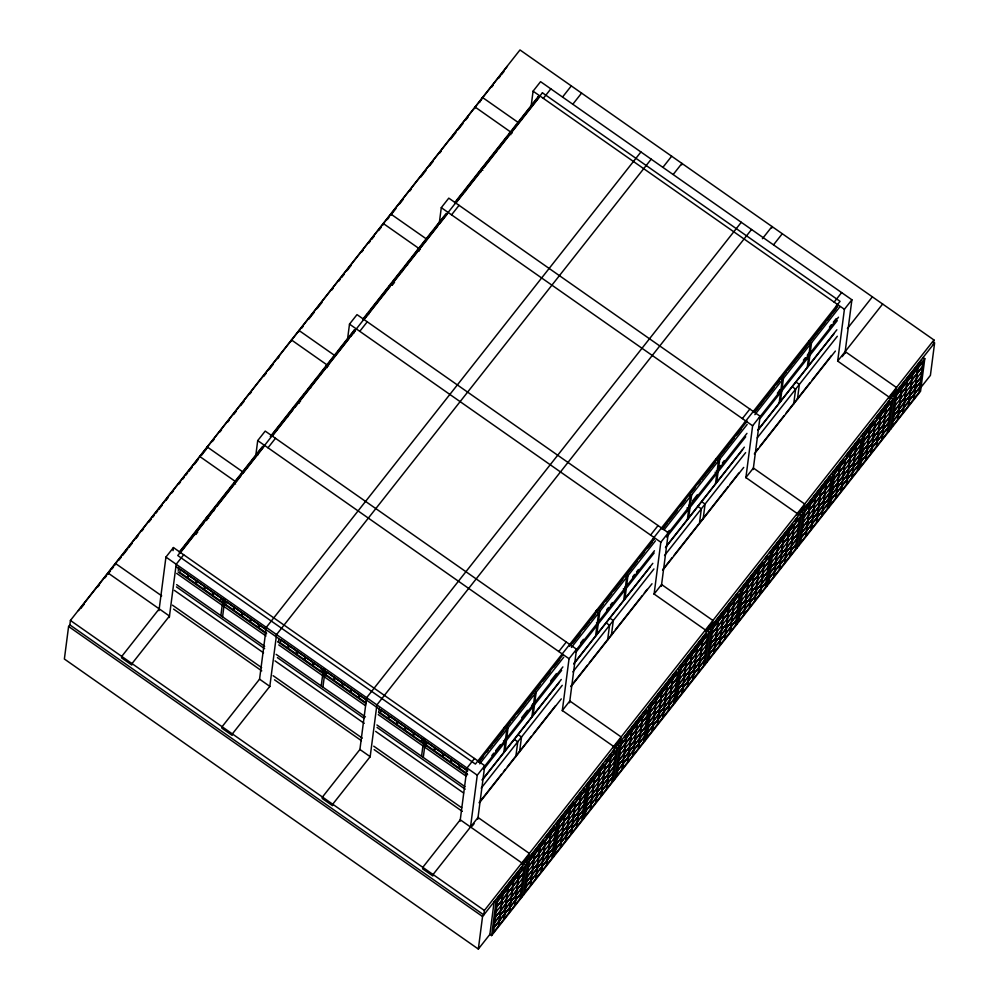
<?xml version="1.0" encoding="UTF-8"?>
<svg xmlns="http://www.w3.org/2000/svg" width="999" height="999" viewBox="0 0 999 999"><rect width="100%" height="100%" fill="white"/><g stroke="black" fill="none" stroke-linecap="round" stroke-linejoin="round"><path stroke-width="1.5" d="M933.378 344.418L933.953 339.985L519.992 49.95L70.417 620.441L69.843 624.887L68.594 626.473L64.373 659.015L478.334 949.05L489.885 934.39L494.105 901.847L495.816 903.046L491.595 935.588L489.885 934.39M115.185 564.872L115.385 563.399L161.688 595.841M158.978 610.651L165.934 557.08L173.426 547.564L484.752 765.696L477.797 819.255M173.027 550.636L173.426 547.564M169.281 617.532L176.199 564.273L183.691 554.757M178.272 570.454L178.659 567.494M180.245 569.63L179.895 572.39L187.5 577.722L187.849 574.962M188.536 575.436L188.187 578.196L195.792 583.528L196.141 580.769M206.98 448.401L207.168 446.915L243.469 472.352M196.828 581.243L196.466 584.015L204.083 589.335L204.433 586.575M205.981 520.691L206.368 517.732L207.392 518.444L214.972 508.828M205.12 587.062L204.758 589.822L212.362 595.154L212.725 592.382M213.411 592.869L213.049 595.629L220.654 600.961L221.016 598.201M222.278 602.897L222.852 598.463M220.866 615.621L222.203 605.269L223.451 603.683M222.49 603.046L223.077 598.613M223.988 604.095L224.563 599.65M222.577 616.82L223.913 606.468L225.162 604.882M224.201 604.245L224.787 599.812M226.149 601.785L225.786 604.557L233.391 609.877L233.754 607.117M234.44 607.604L234.078 610.364L241.683 615.696L242.045 612.924M255.732 455.906L257.717 440.596L265.21 431.093L576.535 649.213L569.58 702.784M242.732 613.411L242.37 616.171L249.975 621.503L250.337 618.743M251.024 619.218L250.662 621.977L258.266 627.31L258.629 624.55M291.271 341.433L291.458 339.947L328.584 366.009M259.315 625.024L258.953 627.784L266.558 633.116M298.763 331.918L298.951 330.444L335.252 355.881M259.528 679.42L266.283 627.384L640.933 151.973M269.792 686.613L276.548 634.577L651.198 159.166M278.434 642.245L278.821 639.285M280.607 639.947L280.244 642.707L287.849 648.039L288.212 645.267M288.898 645.754L288.536 648.513L296.141 653.846L296.503 651.086M304.795 656.892L304.433 659.652L296.828 654.32L297.19 651.56M305.469 657.367L305.12 660.127L312.724 665.459L313.087 662.699M347.515 339.435L349.5 324.126L357.005 314.623L668.319 532.742L661.363 586.313M353.971 332.904L354.345 329.945L355.382 330.657L350.637 336.675M313.761 663.174L313.411 665.933L321.016 671.266L321.366 668.506M322.627 673.201L323.201 668.768M321.216 685.938L322.565 675.586L323.813 674M322.852 673.363L323.426 668.918M324.912 669.967L324.338 674.4L325.087 673.451M322.927 687.137L324.275 676.785L325.524 675.199M324.563 674.562L325.137 670.117M383.054 224.95L383.254 223.476L419.555 248.913M326.498 672.102L326.149 674.862L333.753 680.194L334.116 677.434M334.79 677.909L334.44 680.669L342.045 686.001L342.395 683.241M343.082 683.716L342.732 686.475L350.337 691.808L350.686 689.048M351.373 689.522L351.011 692.295L358.629 697.614L358.978 694.854M359.665 695.341L359.303 698.101L365.646 702.534M359.877 749.737L366.633 697.702L741.283 222.29M439.31 222.952L441.296 207.655L448.788 198.139L760.114 416.258L753.196 469.53M370.142 756.93L376.898 704.894L751.548 229.483M378.796 712.562L379.37 708.116M380.956 710.252L380.594 713.011L388.199 718.343L388.561 715.584M389.248 716.058L388.886 718.818L396.491 724.15L396.853 721.39M474.85 108.479L475.037 107.005L512.162 133.054M397.54 721.865L397.177 724.637L404.782 729.957L405.144 727.197M405.831 727.684L405.469 730.444L413.074 735.776L413.436 733.004M480.719 172.053L481.106 169.093L482.817 170.292M414.123 733.491L413.761 736.251L421.366 741.583L421.728 738.823M423.564 739.073L422.977 743.518L423.726 742.569M421.566 756.243L422.914 745.891L424.163 744.305M423.201 743.668L423.776 739.235M425.274 740.271L424.687 744.717L425.437 743.768M423.276 757.442L424.625 747.09L425.874 745.504M424.912 744.867L425.487 740.434M426.86 742.407L426.498 745.179L434.103 750.499L434.465 747.739M435.152 748.226L434.79 750.986L442.395 756.318L442.757 753.546M443.444 754.033L443.081 756.792L450.686 762.125L451.048 759.365M531.093 106.481L533.079 91.171L540.571 81.668L851.897 299.787L844.942 353.359M451.735 759.839L451.373 762.599L458.978 767.931L459.34 765.172M460.015 765.646L459.665 768.406L467.27 773.738M460.077 821.265L466.995 768.006L474.488 758.503M470.492 827.234L477.26 775.199L484.752 765.696M478.334 949.05L482.554 916.508L934.627 342.832L930.406 375.387L920.778 387.6M503.821 752.384L505.169 742.032L503.459 740.833M505.457 739.809L506.805 729.457L504.07 727.534M933.953 339.985L484.378 910.476L483.803 914.922L69.843 624.887M505.069 750.798L506.418 740.446L504.707 739.248M506.705 738.224L508.054 727.871L506.343 726.673M495.716 900.661L495.267 900.998M515.834 756.568L517.757 741.782L514.335 739.385M496.141 911.825L496.765 906.992L501.66 900.773L501.036 905.606L496.103 912.112L495.479 916.945L500.374 910.738L500.998 905.906M500.624 894.442L502.784 891.445M519.58 751.822L521.503 737.025L518.081 734.627M501.535 904.969L502.16 900.136L507.055 893.93L506.431 898.763L501.498 905.269L500.874 910.101L505.769 903.895L506.393 899.063M506.056 887.312L501.123 893.818M506.555 886.675L510.589 881.792M506.93 898.126L507.554 893.293L512.45 887.087L511.825 891.92L506.893 898.426L506.268 903.258L511.163 897.04L511.788 892.207M531.918 716.733L533.266 706.368L531.555 705.169M533.553 704.158L534.902 693.793L533.191 692.594M511.413 880.756L522.739 866.133M533.166 715.147L534.515 704.794L532.804 703.596M534.802 702.572L536.151 692.207L534.44 691.008M511.95 879.832L516.845 873.613M512.325 891.283L512.949 886.45L517.844 880.231L517.22 885.077L512.287 891.583L511.663 896.415L516.558 890.196L517.182 885.364M517.719 884.44L518.344 879.607L523.239 873.388L522.614 878.221L517.682 884.727L517.057 889.56L521.953 883.353L522.577 878.521M521.565 897.552L525.786 865.009L524.075 863.81M523.439 895.179L527.659 862.636L525.949 861.438M527.984 871.415L528.608 866.583L533.503 860.364L532.879 865.196L527.947 871.702L527.322 876.535L532.217 870.329L532.842 865.496M532.504 853.745L528.384 859.215M533.379 864.56L534.003 859.727L538.898 853.521L538.274 858.353L533.341 864.859L532.717 869.692L537.612 863.486L538.236 858.653M538.399 846.265L540.809 843.456M538.773 857.716L539.398 852.884L544.293 846.677L543.668 851.51L538.736 858.016L538.111 862.849L543.006 856.63L543.631 851.797M543.756 839.709L527.11 860.589M544.168 850.873L544.792 846.041L549.687 839.822L549.063 844.654L544.13 851.173L543.506 856.006L548.401 849.787L549.025 844.954M562.287 710.764L569.043 658.728L576.535 649.213M548.651 833.503L554.582 825.723M549.562 844.03L550.187 839.197L555.082 832.979L554.457 837.811L549.525 844.317L548.901 849.15L553.796 842.944L554.42 838.111M554.083 826.36L549.15 832.866M553.409 857.142L557.642 824.6L555.931 823.401M557.954 833.378L558.578 828.546L563.473 822.327L562.849 827.16L557.917 833.678L557.292 838.511L562.187 832.292L562.812 827.459M562.474 815.708L558.354 821.178M563.349 826.535L563.973 821.702L568.868 815.484L568.244 820.316L563.311 826.822L562.687 831.655L567.582 825.449L568.206 820.616M567.869 808.865L565.384 812.262M568.369 808.228L569.967 806.455M568.743 819.679L569.368 814.847L574.263 808.641L573.638 813.473L568.706 819.979L568.081 824.812L572.976 818.606L573.601 813.773M573.726 801.685L557.08 822.552M595.616 635.913L596.952 625.549M597.24 623.339L598.588 612.974L595.854 611.063M596.865 634.328L598.201 623.963L596.49 622.764M598.488 621.753L599.837 611.388L598.126 610.189M574.138 812.836L574.762 808.004L579.67 801.797L579.033 806.63L574.1 813.136L573.476 817.969L578.371 811.75L578.995 806.917M579.158 794.542L580.756 792.756M579.532 805.993L580.169 801.161L585.064 794.954L584.427 799.787L579.495 806.293L578.871 811.126L583.766 804.907L584.39 800.074M584.053 788.323L582.38 790.696M587.549 783.89L592.444 777.672M583.379 819.118L587.612 786.563L585.901 785.364M607.629 640.097L609.552 625.299L606.131 622.901M587.924 795.341L588.561 790.509L593.456 784.302L592.819 789.135L587.887 795.641L587.262 800.474L592.157 794.255L592.782 789.422M611.376 635.339L613.299 620.554L609.877 618.156M593.319 788.498L593.955 783.666L598.851 777.459L598.214 782.292L593.281 788.798L592.657 793.631L597.552 787.412L598.176 782.579M597.839 770.828L595.354 774.237M598.339 770.192L599.937 768.418M598.713 781.655L599.35 776.822L604.245 770.604L603.608 775.436L598.676 781.942L598.051 786.775L602.946 780.569L603.571 775.736M623.713 600.249L625.049 589.897L623.351 588.698M625.349 587.674L626.685 577.322L624.974 576.123M624.962 598.663L626.298 588.311L624.6 587.112M626.598 586.088L627.934 575.736L626.223 574.537M603.696 763.648L587.05 784.527M681.743 164.885L681.93 163.411L673.289 174.375M604.108 774.812L604.745 769.979L609.64 763.76L609.003 768.593L604.07 775.099L603.446 779.932L608.341 773.726L608.965 768.893M609.128 756.505L610.726 754.732M609.502 767.956L610.139 763.124L615.034 756.917L614.397 761.75L609.465 768.256L608.841 773.089L613.736 766.882L614.36 762.05M614.023 750.286L612.35 752.659M613.349 781.081L617.582 748.538L615.871 747.339M615.222 778.708L619.455 746.153L617.744 744.954M619.767 754.932L620.404 750.099L625.299 743.893L624.662 748.726L619.73 755.232L619.105 760.064L624 753.845L624.625 749.013M624.25 737.562L629.682 730.419L624.787 736.638M625.162 748.089L625.799 743.256L630.694 737.037L630.057 741.87L625.124 748.388L624.5 753.221L629.395 747.002L630.019 742.17M630.556 741.246L631.193 736.413L636.088 730.194L635.464 735.027L630.519 741.533L629.894 746.365L634.79 740.159L635.414 735.326M635.077 723.576L630.144 730.082M635.576 722.939L640.471 716.733M654.07 594.28L660.826 542.245L668.319 532.742M635.963 734.39L636.588 729.557L641.483 723.351L640.859 728.184L635.913 734.69L635.289 739.522L640.184 733.316L640.809 728.483M641.358 727.547L641.982 722.714L646.877 716.508L646.253 721.34L641.308 727.846L640.684 732.679L645.579 726.473L646.203 721.628M645.866 709.877L643.381 713.286M649.362 705.444L651.773 702.634M645.192 740.671L649.425 708.116L647.714 706.917M649.75 716.895L650.374 712.062L655.269 705.856L654.645 710.689L649.712 717.195L649.075 722.027L653.97 715.821L654.607 710.988M654.757 698.601L658.803 693.718M655.144 710.052L655.769 705.219L660.664 699.013L660.039 703.845L655.107 710.351L654.47 715.184L659.365 708.965L660.002 704.133M660.539 703.209L661.163 698.376L666.058 692.17L665.434 697.002L660.501 703.508L659.864 708.341L664.76 702.122L665.396 697.29M665.047 685.539L660.114 692.045M665.546 684.902L670.441 678.696M687.399 519.43L688.748 509.078L687.037 507.879M689.035 506.855L690.384 496.503L688.673 495.304M688.648 517.844L689.997 507.492M690.284 505.269L691.633 494.917L689.922 493.718M665.933 696.365L666.558 691.533L671.453 685.314L670.829 690.147L665.896 696.653L665.259 701.498L670.154 695.279L670.791 690.446M671.328 689.522L671.952 684.69L676.847 678.471L676.223 683.304L671.291 689.809L670.654 694.642L675.549 688.436L676.186 683.603M675.836 671.852L671.728 677.322M679.332 667.407L681.743 664.597M675.174 702.634L679.395 670.092L677.684 668.893M699.412 523.626L701.335 508.828L697.914 506.431M679.72 678.87L680.344 674.038L685.239 667.819L684.615 672.652L679.682 679.158L679.045 683.99L683.94 677.784L684.577 672.951M684.727 660.564L688.773 655.681M703.159 518.868L705.082 504.07L701.66 501.673M685.114 672.027L685.739 667.195L690.634 660.976L690.009 665.809L685.077 672.315L684.44 677.147L689.335 670.941L689.972 666.108M690.509 665.172L691.133 660.339L696.028 654.133L695.404 658.965L690.471 665.471L689.834 670.304L694.73 664.098L695.366 659.265M715.496 483.778L716.845 473.426L715.134 472.227M717.132 471.203L718.481 460.839L715.746 458.928M695.017 647.502L690.084 654.02M695.516 646.877L699.562 641.995M716.745 482.192L718.094 471.84L716.383 470.641M718.381 469.617L719.73 459.265L718.019 458.066M695.903 658.329L696.528 653.496L701.423 647.29L700.799 652.122L695.866 658.628L695.229 663.461L700.124 657.242L700.761 652.409M700.374 640.958L706.318 633.179M701.298 651.485L701.922 646.653L706.817 640.434L706.193 645.267L701.261 651.785L700.624 656.618L705.519 650.399L706.156 645.566M705.144 664.61L709.365 632.055L707.654 630.856M711.188 626.997L716.046 621.091M707.017 662.225L711.238 629.682L709.527 628.483M711.563 638.461L712.187 633.628L717.082 627.409L716.458 632.242L711.525 638.748L710.901 643.581L715.796 637.374L716.42 632.542M716.957 631.605L717.582 626.773L722.477 620.566L721.852 625.399L716.92 631.905L716.295 636.738L721.191 630.531L721.815 625.699M721.478 613.948L717.357 619.417M771.827 228.009L772.027 226.523L762.412 238.711M722.352 624.762L722.976 619.929L727.871 613.723L727.247 618.556L722.314 625.062L721.69 629.894L726.585 623.688L727.21 618.843M727.747 617.919L728.371 613.086L733.266 606.88L732.642 611.713L727.709 618.219L727.085 623.051L731.98 616.833L732.604 612M745.866 477.809L752.622 425.774L760.114 416.258M733.141 611.076L733.766 606.243L738.661 600.024L738.036 604.857L733.104 611.376L732.479 616.208L737.374 609.989L737.999 605.157M736.987 624.188L741.208 591.645L739.497 590.446M741.533 600.424L742.157 595.591L747.052 589.385L746.428 594.218L741.495 600.724L740.871 605.556L745.766 599.338L746.39 594.505M746.053 582.754L741.121 589.26M746.553 582.117L751.448 575.911M746.927 593.581L747.552 588.748L752.447 582.529L751.822 587.362L746.89 593.868L746.265 598.713L751.161 592.494L751.785 587.662M752.322 586.738L752.946 581.905L757.841 575.686L757.217 580.519L752.284 587.025L751.66 591.858L756.555 585.651L757.18 580.819M757.342 568.431L759.752 565.621M779.183 402.959L780.531 392.595L778.82 391.396M780.818 390.384L782.167 380.02L779.432 378.109M780.444 401.373L781.78 391.021L780.069 389.822M782.067 388.798L783.416 378.434L781.705 377.235M757.717 579.882L758.341 575.049L763.236 568.843L762.612 573.676L757.679 580.182L757.055 585.014L761.95 578.808L762.574 573.975M762.699 561.875L741.158 588.973M763.111 573.039L763.736 568.206L768.631 562L768.006 566.833L763.074 573.339L762.449 578.171L767.344 571.952L767.969 567.12M767.594 555.669L765.184 558.478M766.957 586.163L771.191 553.608L769.48 552.41M771.503 562.387L772.127 557.554L777.022 551.348L776.398 556.181L771.465 562.687L770.841 567.519L775.736 561.313L776.36 556.48M793.706 403.971L795.616 389.185L792.195 386.788M776.023 544.717L771.091 551.236M776.523 544.093L781.418 537.874M776.897 555.544L777.522 550.711L782.417 544.505L781.792 549.338L776.86 555.844L776.235 560.676L781.131 554.457L781.755 549.625M797.452 399.225L799.362 384.428L795.941 382.03M782.292 548.701L782.916 543.868L787.811 537.649L787.187 542.482L782.254 549L781.63 553.833L786.525 547.614L787.15 542.782M807.292 367.295L808.628 356.943M808.915 354.72L810.264 344.368L808.553 343.169M808.541 365.721L809.877 355.357L808.166 354.158M810.164 353.134L811.513 342.782L808.778 340.871M787.312 530.394L789.722 527.584M787.687 541.858L788.311 537.025L793.218 530.806L792.582 535.639L787.649 542.145L787.025 546.977L791.92 540.771L792.544 535.939M792.669 523.851L771.128 550.936M793.081 535.002L793.718 530.169L798.613 523.963L797.976 528.796L793.044 535.302L792.419 540.134L797.314 533.928L797.939 529.095M797.564 517.632L794.342 521.478M796.927 548.126L801.161 515.584L799.45 514.385M798.8 545.754L803.034 513.199L801.323 512M803.346 521.977L803.983 517.145L808.878 510.939L808.241 515.771L803.308 522.277L802.684 527.11L807.579 520.904L808.203 516.071M808.74 515.134L809.377 510.302L814.272 504.095L813.636 508.928L808.703 515.434L808.079 520.267L812.974 514.048L813.598 509.215M813.76 496.828L818.656 490.621L809.178 502.647M814.135 508.291L814.772 503.459L819.667 497.24L819.03 502.072L814.098 508.591L813.473 513.424L818.368 507.205L818.993 502.372M819.53 501.448L820.167 496.615L825.062 490.397L824.425 495.229L819.492 501.735L818.868 506.568L823.763 500.362L824.387 495.529M837.649 361.338L844.405 309.29L851.897 299.787M824.05 483.778L819.118 490.284M824.55 483.141L829.445 476.935M824.924 494.592L825.561 489.76L830.456 483.553L829.819 488.386L824.887 494.892L824.262 499.725L829.158 493.518L829.782 488.686M828.77 507.717L833.004 475.174L831.293 473.976M833.316 483.953L833.953 479.12L838.848 472.902L838.211 477.734L833.278 484.24L832.654 489.073L837.549 482.867L838.173 478.034M838.298 465.946L832.442 473.126M838.71 477.097L839.347 472.265L844.242 466.058L843.606 470.891L838.673 477.397L838.049 482.23L842.944 476.024L843.568 471.191M843.693 459.09L839.148 464.61M844.105 470.254L844.742 465.422L849.637 459.215L849 464.048L844.068 470.554L843.443 475.387L848.338 469.168L848.963 464.335M849.512 463.411L850.137 458.578L855.032 452.36L854.407 457.192L849.462 463.711L848.838 468.543L853.733 462.325L854.357 457.492M854.02 445.741L849.088 452.247M854.52 445.104L859.415 438.898L849.125 451.96M854.907 456.568L855.531 451.735L860.426 445.517L859.802 450.349L854.857 456.855L854.232 461.688L859.128 455.482L859.752 450.649M858.74 469.68L862.974 437.137L861.263 435.939M863.298 445.916L863.923 441.083L868.818 434.865L868.193 439.697L863.248 446.216L862.624 451.048L867.519 444.83L868.156 439.997M868.268 427.909L862.412 435.089M868.693 439.073L869.317 434.24L874.212 428.022L873.588 432.854L868.655 439.36L868.019 444.193L872.914 437.987L873.551 433.154M873.663 421.066L869.13 426.573M874.088 432.217L874.712 427.385L879.607 421.178L878.983 426.011L874.05 432.517L873.413 437.35L878.308 431.143L878.945 426.311M879.482 425.374L880.107 420.542L885.002 414.335L884.377 419.168L879.445 425.674L878.808 430.507L883.703 424.288L884.34 419.455M883.99 407.704L879.058 414.223L889.385 400.861L884.49 407.08M884.877 418.531L885.501 413.698L890.396 407.492L889.772 412.325L884.839 418.831L884.202 423.663L889.098 417.445L889.734 412.612M888.723 431.655L892.944 399.101L891.233 397.902M890.596 429.27L894.817 396.728L893.106 395.529M895.141 405.507L895.766 400.674L900.661 394.455L900.037 399.288L895.104 405.806L894.467 410.639L899.362 404.42L899.999 399.588M899.649 387.837L894.717 394.343M900.149 387.2L904.195 382.317M900.536 398.663L901.16 393.831L906.056 387.612L905.431 392.445L900.499 398.951L899.862 403.783L904.757 397.577L905.394 392.744M905.931 391.808L906.555 386.975L911.45 380.769L910.826 385.602L905.893 392.108L905.256 396.94L910.151 390.734L910.788 385.901M910.439 374.15L906.33 379.62M911.325 384.965L911.95 380.132L916.845 373.926L916.22 378.758L911.288 385.264L910.651 390.097L915.546 383.878L916.183 379.046M916.295 366.958L905.044 380.994M916.72 378.122L917.344 373.289L922.239 367.07L921.615 371.903L916.682 378.421L916.046 383.254L920.941 377.035L921.577 372.202M923.076 357.492L924.787 358.691L920.566 391.246L491.595 935.588M78.434 610.614L507.405 66.259M80.869 608.391L84.128 604.258M97.865 586.825L99.5 584.752M104.895 577.909L106.531 575.836M110.502 570.816L107.692 574.388L107.892 572.902L169.468 616.046L132.005 663.598L131.806 665.072L121.553 657.879L121.741 656.405L159.203 608.866M111.9 569.018L113.524 566.945M118.918 560.102L121.366 556.992M122.69 555.332L127.585 549.113M128.896 547.452L132.155 543.306M135.926 538.536L138.374 535.427M141.87 530.981L143.494 528.921M148.901 522.065L151.349 518.968M152.66 517.295L154.296 515.222M155.919 513.149L157.555 511.088M158.866 509.415L162.138 505.269M165.896 500.499L168.344 497.39M171.84 492.957L173.476 490.884M178.871 484.04L180.494 481.968M182.63 479.258L184.266 477.185M185.889 475.124L187.525 473.051M188.836 471.378L192.108 467.245M194.231 464.535L198.314 459.353M201.361 455.532L203.234 453.159M203.684 452.547L206.131 449.438M212.337 441.558L213.973 439.485M219.867 432.005L221.503 429.932M227.71 422.053L229.345 419.98M233.654 414.51L236.101 411.401M240.684 405.594L243.943 401.448M249.837 393.968L251.473 391.908M263.624 376.473L266.071 373.376M269.018 369.63L273.102 364.46M277.685 358.641L279.308 356.568M301.686 328.184L303.321 326.111M308.716 319.268L311.164 316.159M311.663 315.534L314.111 312.425M317.058 308.679L321.953 302.472M331.656 290.147L333.291 288.087M338.686 281.231L340.309 279.171M341.633 277.497L344.081 274.388M347.028 270.654L351.099 265.472M361.626 252.123L363.261 250.05M368.656 243.207L370.292 241.134M371.603 239.46L374.051 236.351M378.633 230.544L381.081 227.435M387.262 219.593L388.898 217.52M392.157 213.374L390.522 215.447L390.746 213.973L427.048 239.398M392.657 212.75L395.916 208.604M399.687 203.833L402.947 199.688M409.652 191.171L411.288 189.098M420.492 177.41L422.127 175.349M422.627 174.713L425.886 170.567M429.657 165.797L432.917 161.651M439.635 153.134L441.258 151.061M450.474 139.385L452.097 137.313M452.597 136.676L455.869 132.542M457.992 129.833L462.887 123.626M465.834 119.88L468.281 116.771M479.532 102.535L482.529 97.49L517.582 122.04M491.471 87.35L493.106 85.277M498.501 78.434L500.124 76.361M501.448 74.7L503.896 71.591M179.208 552.185L262.587 446.378L263.586 447.14L242.745 473.588M270.304 436.588L354.345 329.945M362.787 319.23L446.141 213.461L447.165 214.186L439.585 223.801M454.57 202.772L538.498 96.266M180.332 551.373L184.016 546.703M184.515 546.078L189.111 540.247M189.61 539.61L194.206 533.778M199.3 527.31L194.705 533.141L195.729 533.866M199.8 526.673L204.395 520.841M207.517 516.883L212.113 511.051M217.208 504.582L212.612 510.414L213.636 511.138M217.707 503.958L222.302 498.126M222.802 497.49L227.397 491.658M229.733 488.686L232.492 485.189M236.239 480.432L238.998 476.935M241.333 473.976L245.929 468.144M251.024 461.675L246.428 467.507L247.452 468.219M251.523 461.038L256.119 455.207M261.214 448.738L256.618 454.57L257.642 455.294M271.204 436.063L275.799 430.232M279.982 424.937L276.298 429.595L277.322 430.319M281.393 423.126L285.989 417.295M291.084 410.839L286.488 416.67L287.525 417.382M291.583 410.202L296.179 404.37M299.925 399.612L304.52 393.781M307.779 389.647L309.615 387.312L310.652 388.037M310.115 386.688L313.798 382.018M315.209 380.219L317.058 377.884M324.912 367.919L320.304 373.751L321.341 374.475M328.034 363.961L332.63 358.129M333.129 357.492L335.876 353.996M338.224 351.024L342.819 345.192M343.319 344.568L346.99 339.897M348.414 338.099L353.009 332.267M362.999 319.593L367.595 313.761L368.619 314.473M370.854 309.628L372.689 307.292M373.189 306.656L376.86 301.985M378.284 300.187L382.879 294.355M387.974 287.887L383.379 293.718L384.403 294.443M392.632 281.968L396.316 277.31M396.815 276.673L401.411 270.841L402.435 271.566M404.67 266.708L406.506 264.373L407.53 265.097M407.005 263.736L409.765 260.24M412.1 257.28L416.695 251.448M419.817 247.477L424.413 241.646L425.437 242.37M426.748 238.686L429.508 235.19M430.007 234.553L432.767 231.056M435.102 228.084L439.697 222.253M440.197 221.616L443.868 216.958M456.618 200.774L459.378 197.278M459.877 196.641L461.713 194.318M464.972 190.185L469.567 184.353M470.067 183.716L473.751 179.046M475.162 177.248L479.757 171.416M483.504 166.658L488.099 160.827M489.522 159.028L493.194 154.37M493.693 153.734L498.289 147.902L499.325 148.614M498.788 147.265L503.384 141.433M503.883 140.797L506.643 137.3M512.524 129.845L516.196 125.175M519.455 121.041L521.291 118.706L522.327 119.43M522.714 116.908L526.386 112.238M526.885 111.613L528.733 109.278M531.98 105.145L536.575 99.313M180.245 552.897L203.921 522.852M216.87 506.431L233.916 484.79M240.846 475.986L236.114 482.005L199.675 456.431M272.028 436.426L292.869 409.977M294.767 407.567L298.551 402.759M299.8 401.173L327.272 366.321L326.248 365.597M327.897 365.522L348.738 339.073M364.76 318.743L390.347 286.288L389.323 285.564M391.596 284.703L419.068 249.837L418.044 249.126M420.641 247.839L437.687 226.211M455.606 203.471L482.13 169.805M497.589 150.2L483.379 168.232L482.355 167.507M499.488 147.79L510.851 133.367L509.827 132.642M511.476 132.567L538.948 97.702L537.924 96.99M195.804 534.49L197.74 532.042M392.607 284.765L394.53 282.317M267.982 447.789L275.474 438.286M359.765 331.318L367.257 321.803M451.56 214.835L459.053 205.332M543.344 98.364L550.836 88.861M562.674 96.878L571.316 85.902M572.939 104.071L581.58 93.094M663.024 167.183L671.665 156.219M296.828 654.32L297.577 653.371M773.638 244.693L782.292 233.716M558.778 651.535L566.271 642.032M650.574 535.052L658.066 525.549M742.357 418.581L749.849 409.078M834.14 302.11L841.633 292.595M478.558 761.912L562.912 654.894M569.655 646.316L654.557 538.598M662.137 528.958L747.165 421.079M753.92 412.5L837.849 306.006M478.771 762.274L483.366 756.443M486.625 752.309L488.461 749.974M489.885 748.176L492.632 744.68M494.055 742.881L498.651 737.05M499.15 736.413L503.746 730.581M506.868 726.623L510.539 721.952M511.963 720.154L514.722 716.658M517.057 713.686L521.653 707.854M522.152 707.217L525.836 702.559M527.247 700.761L531.843 694.929M535.589 690.172L540.184 684.34M542.519 681.368L545.279 677.871M545.779 677.235L550.374 671.403M553.633 667.27L555.469 664.947M555.968 664.31L559.652 659.64M572.402 643.468L575.149 639.972M575.649 639.335L580.244 633.503M583.503 629.37L585.339 627.035M585.839 626.398L589.522 621.74M590.933 619.929L595.529 614.098M598.651 610.139L603.259 604.308M605.594 601.348L608.354 597.839M608.853 597.215L611.6 593.706M613.948 590.746L618.543 584.914M619.043 584.278L622.714 579.607M627.384 573.688L631.98 567.857M632.479 567.232L637.075 561.401M639.41 558.429L642.17 554.932M642.669 554.295L644.505 551.96M647.764 547.827L652.359 541.995M662.349 529.32L666.945 523.488M668.356 521.69L672.04 517.02M672.539 516.396L677.135 510.564M680.394 506.431L682.23 504.095M682.729 503.459L685.489 499.962M691.37 492.495L695.042 487.837M698.301 483.703L700.137 481.368M701.56 479.57L705.232 474.9M705.731 474.263L710.326 468.431M710.826 467.807L715.421 461.975M719.168 457.217L723.763 451.386M724.263 450.749L728.858 444.917M729.357 444.28L733.953 438.449M736.288 435.489L739.048 431.993M739.547 431.356L741.383 429.021M755.057 411.675L758.728 407.018M759.228 406.381L763.823 400.549M765.246 398.751L768.918 394.081M769.417 393.444L774.013 387.612M776.36 384.652L779.108 381.156M782.854 376.398L786.538 371.728M787.949 369.93L792.544 364.098M793.044 363.461L797.639 357.63M798.139 357.005L802.734 351.173M803.233 350.537L807.829 344.705M810.951 340.734L815.546 334.902M816.046 334.278L820.654 328.446M821.153 327.809L825.748 321.978M827.16 320.179L830.843 315.509M832.254 313.711L835.938 309.041M479.732 763.81L563.723 657.23M571.44 647.427L655.444 540.834M664.123 529.807L747.152 424.45M754.882 414.647L839.834 306.843M491.82 755.606L493.743 753.159M495.679 750.711L500.499 744.592M521.715 717.657L527.509 710.314M550.661 680.931L556.455 673.588M580.569 642.981L583.466 639.31M606.618 609.927L608.541 607.479M610.476 605.032L612.399 602.584M632.667 576.873L634.59 574.425M636.525 571.977L638.448 569.53M667.394 532.804L669.318 530.357M688.611 505.869L690.546 503.421M692.469 500.974L697.302 494.855M718.518 467.919L720.454 465.472M722.377 463.024L724.312 460.576M777.372 393.244L780.256 389.573M803.408 360.202L805.344 357.754M807.267 355.307L809.202 352.847M829.457 327.148L831.393 324.7M833.316 322.252L836.213 318.581M483.878 767.195L562.887 666.92M576.386 649.8L654.445 550.749M667.931 533.641L746.952 433.366M759.477 417.47L838.498 317.195M483.578 769.417L561.638 670.366M576.098 652.022L654.158 552.971M666.683 537.075L745.704 436.8M760.152 418.456L837.249 320.629M482.242 779.769L561.263 679.495M573.788 663.598L652.809 563.336M666.296 546.216L744.355 447.165M757.841 430.045L836.862 329.77M482.18 780.194L559.353 682.255M573.826 663.898L650.037 567.182M665.471 547.602L742.644 449.662M758.079 430.082L834.29 333.366M481.181 788.199L562.25 685.326M572.864 671.852L653.933 568.968M664.547 555.506L745.629 452.622M757.205 437.924L837.312 336.276M847.402 328.534L872.377 296.84M479.295 802.384L501.486 774.225M503.409 771.777L505.344 769.33M507.267 766.882L531.393 736.275M533.316 733.828L555.506 705.681M570.941 686.088L587.337 665.272M589.273 662.824L613.386 632.23M615.322 629.782L642.332 595.504M644.255 593.056L647.152 589.373M662.587 569.792L672.24 557.554M674.163 555.107L698.276 524.5M700.212 522.052L728.184 486.55M730.119 484.103L738.798 473.076M756.168 451.048L758.091 448.601M760.027 446.153L784.14 415.547M786.063 413.099L810.189 382.492M812.112 380.045L831.405 355.557M479.258 802.996L561.288 698.888M570.941 686.65L652.01 583.766M662.637 570.292L743.706 467.42M754.32 453.946L835.389 351.074M882.641 304.033L837.686 361.076L888.998 397.028L888.81 398.514L896.303 388.998L896.49 387.525L845.179 351.573M472.215 826.086L474.088 823.713M842.169 356.618L844.979 353.047M496.578 899.325L499.837 895.191M504.42 889.372L510.626 881.493M545.417 837.349L547.864 834.24M575.399 799.312L580.794 792.469M582.417 790.396L584.552 787.687M605.369 761.275L610.764 754.432M612.387 752.359L614.522 749.662M621.84 740.371L619.355 743.768L621.803 740.671M630.182 729.782L646.365 709.253M648.863 706.081L658.841 693.418M660.152 691.758L676.335 671.216M678.833 668.044L688.811 655.394M690.122 653.721L699.6 641.695M710.689 627.634L729.782 603.658M728.184 605.431L737.662 593.406L735.214 596.515M802.472 511.163L807.866 504.308M819.155 489.985L829.944 476.298M846.178 455.694L848.626 452.584L846.141 455.994M876.148 417.657L878.596 414.56L876.111 417.957M894.255 394.68L896.39 391.983M898.026 389.91L904.232 382.03M917.157 365.634L921.74 359.815M496.54 899.624L499.8 895.479M520.566 869.13L522.202 867.07M535.414 850.299L537.037 848.226M545.379 837.637L547.827 834.54M575.362 799.612L577.809 796.503M605.332 761.575L606.955 759.502M700.873 640.322L705.769 634.115M755.169 571.428L756.805 569.355M765.147 558.778L766.77 556.705M783.503 535.464L786.775 531.331M795.117 520.741L796.752 518.668M806.193 506.68L807.829 504.607M809.14 502.934L811.588 499.837M836.163 468.643L837.799 466.57M839.11 464.91L841.558 461.8M866.145 430.619L867.769 428.546M869.093 426.873L870.716 424.8M914.172 369.667L915.796 367.595M917.119 365.921L919.567 362.824M495.816 903.046L924.787 358.691M533.079 91.171L844.405 309.29M836.25 306.006L837.274 306.718M509.203 133.441L510.914 134.64M464.473 190.809L465.497 191.533M441.296 207.655L752.622 425.774M744.467 422.477L745.491 423.201M418.668 248.326L420.379 249.525M417.42 249.912L419.13 251.111M390.572 283.978L392.27 285.177M349.5 324.126L660.826 542.245M652.672 538.961L653.696 539.672M325.624 366.383L327.335 367.582M298.776 400.462L300.487 401.66M596.478 610.264L597.502 610.988M297.527 402.048L299.238 403.246M257.717 440.596L569.043 658.728M233.841 482.867L235.552 484.065M206.993 516.933L208.704 518.131M504.695 726.748L505.719 727.459M205.744 518.518L207.455 519.717M165.934 557.08L477.26 775.199M180.282 569.33L187.899 574.662M188.574 575.149L196.179 580.469M196.865 580.956L204.47 586.288M205.157 586.763L212.762 592.095M213.449 592.569L221.054 597.902M226.186 601.498L233.791 606.83M234.478 607.305L242.083 612.637M242.769 613.111L250.374 618.443M251.061 618.918L258.666 624.25M259.353 624.725L265.684 629.17M280.644 639.647L288.249 644.979M288.936 645.454L296.541 650.786M297.227 651.261L304.832 656.593M305.519 657.067L313.124 662.399M313.798 662.886L321.416 668.206M326.536 671.803L334.153 677.135M334.827 677.609L342.445 682.941M343.119 683.428L350.724 688.748M351.411 689.235L359.016 694.567M359.702 695.042L367.307 700.374M380.994 709.952L388.599 715.284M389.285 715.771L396.89 721.091M397.577 721.578L405.182 726.91M405.869 727.384L413.474 732.717M414.16 733.191L421.765 738.523M426.898 742.12L434.503 747.452M435.189 747.926L442.794 753.258M443.481 753.733L451.086 759.065M451.773 759.54L459.378 764.872M460.052 765.346L467.669 770.679M175.899 566.483L467.632 770.978M178.084 571.94L266.546 633.878M277.784 641.783L366.183 703.683M378.559 712.399L467.619 774.787M176.711 573.401L266.009 635.963M278.771 644.904L365.509 705.681M378.271 714.61L466.296 776.285M176.648 584.64L264.66 646.316M276.149 654.357L365.447 716.92M376.923 724.974L464.947 786.638M176.473 586.913L264.623 648.663M277.397 657.617L364.26 718.481M377.035 727.434L465.172 789.185M174.375 590.359L263.549 652.834M275.025 660.876L364.198 723.351M375.661 731.393L463.573 792.981M172.452 605.157L261.638 667.632M273.102 675.674L362.275 738.149M373.738 746.178L461.65 807.766M173.601 609.103L261.738 670.866M274.513 679.807L361.376 740.671M374.15 749.625L462.3 811.375M70.417 620.441L484.378 910.476M68.594 626.473L482.554 916.508M222.09 726.71L221.903 728.196L232.168 735.376L232.355 733.903L269.817 686.363L259.553 679.17L222.09 726.71M322.452 797.027L322.252 798.501L332.517 805.694L332.717 804.207L370.179 756.668L359.915 749.487L322.452 797.027M422.802 867.332L422.614 868.818L432.867 875.998L433.067 874.525L478.022 817.469L529.345 853.433L529.145 854.907L521.653 864.422L521.853 862.936L460.264 819.792L422.802 867.332M494.105 927.497L493.481 932.342L498.376 926.123L499.001 921.29L494.105 927.497M494.767 922.377L494.143 927.209L499.038 920.991L499.662 916.158L494.767 922.377M495.429 917.244L494.805 922.077L499.7 915.871L500.324 911.038L495.429 917.244M497.427 901.86L496.803 906.692L501.698 900.474L502.335 895.641L497.427 901.86M499.5 920.653L498.876 925.486L503.771 919.28L504.395 914.447L499.5 920.653M500.162 915.534L499.537 920.366L504.433 914.147L505.057 909.315L500.162 915.534M500.824 910.401L500.199 915.234L505.094 909.015L505.719 904.182L500.824 910.401M502.834 895.017L502.197 899.849L507.092 893.63L507.729 888.798L502.834 895.017M504.895 913.81L504.27 918.643L509.165 912.437L509.79 907.604L504.895 913.81M505.556 908.678L504.932 913.511L509.827 907.304L510.452 902.472L505.556 908.678M506.231 903.558L505.594 908.391L510.489 902.172L511.126 897.339L506.231 903.558M508.229 888.161L507.592 892.994L512.487 886.787L513.124 881.955L508.229 888.161M510.289 906.967L509.665 911.8L514.56 905.581L515.184 900.748L510.289 906.967M510.951 901.835L510.327 906.667L515.222 900.461L515.846 895.628L510.951 901.835M511.625 896.702L510.988 901.535L515.884 895.329L516.52 890.496L511.625 896.702M513.623 881.318L512.986 886.15L517.882 879.944L518.518 875.112L513.623 881.318M515.684 900.124L515.059 904.957L519.955 898.738L520.579 893.905L515.684 900.124M516.346 894.992L515.721 899.824L520.616 893.606L521.241 888.773L516.346 894.992M517.02 889.859L516.383 894.692L521.278 888.486L521.915 883.653L517.02 889.859M519.018 874.475L518.381 879.307L523.276 873.101L523.913 868.268L519.018 874.475M525.949 887.087L525.324 891.92L530.219 885.713L530.844 880.881L525.949 887.087M526.61 881.967L525.986 886.8L530.881 880.581L531.505 875.748L526.61 881.967M527.285 876.835L526.648 881.667L531.543 875.461L532.18 870.629L527.285 876.835M529.283 861.45L528.646 866.283L533.541 860.064L534.178 855.231L529.283 861.45M531.343 880.244L530.719 885.077L535.614 878.87L536.238 874.038L531.343 880.244M532.005 875.124L531.381 879.957L536.276 873.738L536.9 868.905L532.005 875.124M532.679 869.992L532.042 874.824L536.938 868.606L537.574 863.773L532.679 869.992M534.677 854.607L534.04 859.44L538.936 853.221L539.572 848.388L534.677 854.607M536.738 873.401L536.113 878.233L541.008 872.027L541.633 867.194L536.738 873.401M537.4 868.268L536.775 873.101L541.67 866.895L542.295 862.062L537.4 868.268M538.074 863.148L537.437 867.981L542.332 861.762L542.969 856.93L538.074 863.148M540.072 847.751L539.435 852.584L544.33 846.378L544.967 841.545L540.072 847.751M542.132 866.558L541.508 871.39L546.403 865.171L547.027 860.339L542.132 866.558M542.794 861.425L542.17 866.258L547.065 860.052L547.689 855.219L542.794 861.425M543.468 856.293L542.832 861.126L547.727 854.919L548.364 850.087L543.468 856.293M545.466 840.908L544.83 845.741L549.725 839.535L550.362 834.702L545.466 840.908M547.527 859.714L546.903 864.547L551.798 858.328L552.422 853.496L547.527 859.714M548.189 854.582L547.564 859.415L552.459 853.196L553.084 848.363L548.189 854.582M548.863 849.45L548.226 854.282L553.121 848.076L553.758 843.243L548.863 849.45M550.861 834.065L550.224 838.898L555.119 832.691L555.756 827.859L550.861 834.065M555.919 849.063L555.294 853.895L560.189 847.676L560.814 842.844L555.919 849.063M556.58 843.93L555.956 848.763L560.851 842.557L561.475 837.724L556.58 843.93M557.255 838.798L556.618 843.631L561.513 837.424L562.15 832.592L557.255 838.798M559.253 823.413L558.616 828.246L563.523 822.04L564.148 817.207L559.253 823.413M561.313 842.219L560.689 847.052L565.584 840.833L566.208 836.001L561.313 842.219M561.975 837.087L561.351 841.92L566.246 835.701L566.87 830.868L561.975 837.087M562.649 831.955L562.012 836.787L566.92 830.581L567.544 825.748L562.649 831.955M564.647 816.57L564.023 821.403L568.918 815.196L569.542 810.351L564.647 816.57M566.708 835.364L566.083 840.196L570.978 833.99L571.603 829.158L566.708 835.364M567.37 830.244L566.745 835.077L571.64 828.858L572.265 824.025L567.37 830.244M568.044 825.112L567.42 829.944L572.315 823.725L572.939 818.893L568.044 825.112M570.042 809.727L569.418 814.56L574.313 808.341L574.937 803.508L570.042 809.727M572.102 828.521L571.478 833.353L576.373 827.147L576.997 822.314L572.102 828.521M572.764 823.388L572.14 828.221L577.035 822.015L577.659 817.182L572.764 823.388M573.438 818.268L572.814 823.101L577.709 816.882L578.334 812.05L573.438 818.268M575.436 802.871L574.812 807.716L579.707 801.498L580.332 796.665L575.436 802.871M577.497 821.678L576.873 826.51L581.768 820.291L582.392 815.459L577.497 821.678M578.159 816.545L577.534 821.378L582.429 815.172L583.066 810.339L578.159 816.545M578.833 811.413L578.209 816.245L583.104 810.039L583.728 805.206L578.833 811.413M580.831 796.028L580.207 800.861L585.102 794.655L585.726 789.822L580.831 796.028M585.889 811.026L585.264 815.858L590.159 809.652L590.784 804.819L585.889 811.026M586.563 805.893L585.926 810.726L590.821 804.52L591.458 799.687L586.563 805.893M587.225 800.773L586.6 805.606L591.495 799.387L592.12 794.555L587.225 800.773M589.223 785.376L588.598 790.209L593.493 784.003L594.118 779.17L589.223 785.376M591.283 804.183L590.659 809.015L595.554 802.796L596.178 797.964L591.283 804.183M591.957 799.05L591.321 803.883L596.216 797.677L596.853 792.844L591.957 799.05M592.619 793.918L591.995 798.75L596.89 792.544L597.514 787.712L592.619 793.918M594.617 778.533L593.993 783.366L598.888 777.16L599.512 772.327L594.617 778.533M596.678 797.339L596.053 802.172L600.948 795.953L601.573 791.121L596.678 797.339M597.352 792.207L596.715 797.04L601.61 790.821L602.247 785.988L597.352 792.207M598.014 787.075L597.39 791.907L602.285 785.701L602.909 780.868L598.014 787.075M600.012 771.69L599.388 776.523L604.283 770.316L604.907 765.484L600.012 771.69M602.072 790.484L601.448 795.316L606.343 789.11L606.967 784.277L602.072 790.484M602.747 785.364L602.11 790.197L607.005 783.978L607.642 779.145L602.747 785.364M603.408 780.231L602.784 785.064L607.679 778.858L608.304 774.013L603.408 780.231M605.406 764.847L604.782 769.68L609.677 763.461L610.302 758.628L605.406 764.847M607.467 783.641L606.843 788.473L611.738 782.267L612.362 777.434L607.467 783.641M608.141 778.508L607.504 783.341L612.399 777.135L613.036 772.302L608.141 778.508M608.803 773.388L608.179 778.221L613.074 772.002L613.698 767.17L608.803 773.388M610.801 758.004L610.177 762.836L615.072 756.618L615.696 751.785L610.801 758.004M613.636 746.465L613.448 747.939L620.941 738.436L621.128 736.95L569.817 700.998L562.312 710.501L613.636 746.465M617.732 770.616L617.107 775.449L622.002 769.242L622.627 764.41L617.732 770.616M618.406 765.484L617.769 770.316L622.664 764.11L623.301 759.277L618.406 765.484M619.068 760.364L618.443 765.197L623.339 758.978L623.963 754.145L619.068 760.364M621.066 744.967L620.441 749.799L625.337 743.593L625.961 738.761L621.066 744.967M623.126 763.773L622.502 768.606L627.397 762.387L628.021 757.554L623.126 763.773M623.801 758.641L623.164 763.473L628.059 757.267L628.696 752.434L623.801 758.641M624.462 753.508L623.838 758.341L628.733 752.135L629.358 747.302L624.462 753.508M626.46 738.124L625.836 742.956L630.731 736.75L631.356 731.917L626.46 738.124M628.521 756.93L627.896 761.762L632.792 755.544L633.416 750.711L628.521 756.93M629.195 751.797L628.558 756.63L633.453 750.411L634.09 745.579L629.195 751.797M629.857 746.665L629.233 751.498L634.128 745.291L634.752 740.459L629.857 746.665M631.855 731.28L631.231 736.113L636.126 729.907L636.75 725.074L631.855 731.28M633.915 750.074L633.291 754.907L638.186 748.701L638.811 743.868L633.915 750.074M634.59 744.954L633.953 749.787L638.861 743.568L639.485 738.736L634.59 744.954M635.252 739.822L634.627 744.655L639.522 738.436L640.147 733.603L635.252 739.822M637.25 724.437L636.625 729.27L641.52 723.051L642.145 718.219L637.25 724.437M639.31 743.231L638.686 748.064L643.581 741.857L644.205 737.025L639.31 743.231M639.984 738.099L639.36 742.931L644.255 736.725L644.879 731.892L639.984 738.099M640.646 732.979L640.022 737.811L644.917 731.593L645.541 726.76L640.646 732.979M642.644 717.594L642.02 722.427L646.915 716.208L647.539 711.375L642.644 717.594M647.702 732.579L647.077 737.412L651.972 731.206L652.597 726.373L647.702 732.579M648.376 727.459L647.752 732.292L652.647 726.073L653.271 721.241L648.376 727.459M649.038 722.327L648.413 727.16L653.309 720.941L653.933 716.108L649.038 722.327M651.036 706.942L650.411 711.775L655.307 705.556L655.931 700.724L651.036 706.942M653.096 725.736L652.472 730.569L657.367 724.362L658.004 719.53L653.096 725.736M653.771 720.604L653.146 725.436L658.041 719.23L658.666 714.397L653.771 720.604M654.432 715.484L653.808 720.316L658.703 714.098L659.328 709.265L654.432 715.484M656.43 700.099L655.806 704.932L660.701 698.713L661.326 693.88L656.43 700.099M658.503 718.893L657.866 723.726L662.762 717.507L663.398 712.674L658.503 718.893M659.165 713.761L658.541 718.593L663.436 712.387L664.06 707.554L659.165 713.761M659.827 708.628L659.203 713.461L664.098 707.255L664.722 702.422L659.827 708.628M661.825 693.244L661.201 698.076L666.096 691.87L666.72 687.037L661.825 693.244M663.898 712.05L663.261 716.882L668.156 710.664L668.793 705.831L663.898 712.05M664.56 706.917L663.935 711.75L668.831 705.531L669.455 700.699L664.56 706.917M665.222 701.785L664.597 706.618L669.492 700.411L670.117 695.579L665.222 701.785M667.22 686.4L666.595 691.233L671.49 685.027L672.115 680.194L667.22 686.4M669.293 705.194L668.656 710.027L673.551 703.82L674.188 698.988L669.293 705.194M669.954 700.074L669.33 704.907L674.225 698.688L674.849 693.855L669.954 700.074M670.616 694.942L669.992 699.775L674.887 693.568L675.511 688.736L670.616 694.942M672.614 679.557L671.99 684.39L676.885 678.171L677.509 673.338L672.614 679.557M677.684 694.555L677.047 699.387L681.942 693.169L682.579 688.336L677.684 694.555M678.346 689.422L677.722 694.255L682.617 688.036L683.241 683.204L678.346 689.422M679.008 684.29L678.383 689.123L683.279 682.916L683.903 678.084L679.008 684.29M681.006 668.905L680.381 673.738L685.277 667.532L685.901 662.699L681.006 668.905M683.079 687.699L682.442 692.532L687.337 686.325L687.974 681.493L683.079 687.699M683.741 682.579L683.116 687.412L688.011 681.193L688.636 676.36L683.741 682.579M684.402 677.447L683.778 682.28L688.673 676.073L689.298 671.228L684.402 677.447M686.4 662.062L685.776 666.895L690.671 660.676L691.296 655.844L686.4 662.062M688.473 680.856L687.836 685.689L692.732 679.482L693.368 674.65L688.473 680.856M689.135 675.724L688.511 680.556L693.406 674.35L694.03 669.517L689.135 675.724M689.797 670.604L689.173 675.436L694.068 669.218L694.692 664.385L689.797 670.604M691.795 655.219L691.171 660.052L696.066 653.833L696.69 649L691.795 655.219M693.868 674.013L693.231 678.845L698.126 672.627L698.763 667.794L693.868 674.013M694.53 668.88L693.905 673.713L698.801 667.507L699.425 662.674L694.53 668.88M695.192 663.761L694.567 668.593L699.462 662.374L700.087 657.542L695.192 663.761M697.19 648.363L696.565 653.196L701.46 646.99L702.085 642.157L697.19 648.363M699.263 667.17L698.626 672.002L703.521 665.784L704.158 660.951L699.263 667.17M699.924 662.037L699.3 666.87L704.195 660.664L704.819 655.831L699.924 662.037M700.586 656.905L699.962 661.738L704.857 655.531L705.481 650.699L700.586 656.905M702.584 641.52L701.96 646.353L706.855 640.147L707.479 635.314L702.584 641.52M705.419 629.982L705.232 631.468L712.724 621.952L712.911 620.479L661.6 584.527L654.108 594.03L705.419 629.982M709.527 654.145L708.89 658.978L713.798 652.759L714.422 647.926L709.527 654.145M710.189 649.013L709.565 653.846L714.46 647.627L715.084 642.794L710.189 649.013M710.851 643.88L710.227 648.713L715.122 642.507L715.746 637.674L710.851 643.88M712.849 628.496L712.225 633.329L717.12 627.122L717.744 622.29L712.849 628.496M714.922 647.29L714.297 652.122L719.193 645.916L719.817 641.083L714.922 647.29M715.584 642.17L714.959 647.002L719.854 640.784L720.479 635.951L715.584 642.17M716.246 637.037L715.621 641.87L720.516 635.651L721.141 630.819L716.246 637.037M718.244 621.653L717.619 626.485L722.514 620.267L723.151 615.434L718.244 621.653M720.316 640.446L719.692 645.279L724.587 639.073L725.212 634.24L720.316 640.446M720.978 635.314L720.354 640.147L725.249 633.94L725.873 629.108L720.978 635.314M721.64 630.194L721.016 635.027L725.911 628.808L726.548 623.975L721.64 630.194M723.651 614.81L723.014 619.642L727.909 613.423L728.546 608.591L723.651 614.81M725.711 633.603L725.087 638.436L729.982 632.217L730.606 627.384L725.711 633.603M726.373 628.471L725.749 633.304L730.644 627.097L731.268 622.265L726.373 628.471M727.047 623.339L726.41 628.171L731.305 621.965L731.942 617.132L727.047 623.339M729.045 607.954L728.408 612.787L733.303 606.58L733.94 601.748L729.045 607.954M731.106 626.76L730.481 631.593L735.376 625.374L736.001 620.541L731.106 626.76M731.768 621.628L731.143 626.46L736.038 620.242L736.663 615.409L731.768 621.628M732.442 616.495L731.805 621.328L736.7 615.122L737.337 610.289L732.442 616.495M734.44 601.111L733.803 605.943L738.698 599.737L739.335 594.904L734.44 601.111M739.497 616.108L738.873 620.941L743.768 614.722L744.392 609.889L739.497 616.108M740.159 610.976L739.535 615.809L744.43 609.602L745.054 604.77L740.159 610.976M740.833 605.844L740.197 610.676L745.092 604.47L745.729 599.637L740.833 605.844M742.831 590.459L742.195 595.292L747.09 589.085L747.727 584.253L742.831 590.459M744.892 609.265L744.267 614.098L749.163 607.879L749.787 603.046L744.892 609.265M745.554 604.133L744.929 608.965L749.824 602.747L750.449 597.914L745.554 604.133M746.228 599L745.591 603.833L750.486 597.627L751.123 592.794L746.228 599M748.226 583.616L747.589 588.448L752.484 582.242L753.121 577.41L748.226 583.616M750.286 602.409L749.662 607.242L754.557 601.036L755.182 596.203L750.286 602.409M750.948 597.29L750.324 602.122L755.219 595.904L755.843 591.071L750.948 597.29M751.623 592.157L750.986 596.99L755.881 590.784L756.518 585.951L751.623 592.157M753.621 576.773L752.984 581.605L757.879 575.387L758.516 570.554L753.621 576.773M755.681 595.566L755.057 600.399L759.952 594.193L760.576 589.36L755.681 595.566M756.343 590.434L755.719 595.267L760.614 589.06L761.238 584.228L756.343 590.434M757.017 585.314L756.38 590.147L761.275 583.928L761.912 579.095L757.017 585.314M759.015 569.929L758.378 574.762L763.273 568.543L763.91 563.711L759.015 569.929M761.076 588.723L760.451 593.556L765.346 587.35L765.971 582.504L761.076 588.723M761.738 583.591L761.113 588.423L766.008 582.217L766.633 577.385L761.738 583.591M762.412 578.471L761.775 583.304L766.67 577.085L767.307 572.252L762.412 578.471M764.41 563.074L763.773 567.907L768.668 561.7L769.305 556.868L764.41 563.074M769.467 578.071L768.843 582.904L773.738 576.698L774.362 571.865L769.467 578.071M770.129 572.939L769.505 577.772L774.4 571.565L775.024 566.733L770.129 572.939M770.803 567.819L770.167 572.652L775.062 566.433L775.699 561.6L770.803 567.819M772.801 552.435L772.165 557.267L777.072 551.048L777.697 546.216L772.801 552.435M774.862 571.228L774.237 576.061L779.133 569.842L779.757 565.009L774.862 571.228M775.524 566.096L774.899 570.928L779.794 564.722L780.419 559.89L775.524 566.096M776.198 560.976L775.561 565.809L780.469 559.59L781.093 554.757L776.198 560.976M778.196 545.579L777.572 550.412L782.467 544.205L783.091 539.373L778.196 545.579M780.256 564.385L779.632 569.218L784.527 562.999L785.152 558.166L780.256 564.385M780.918 559.253L780.294 564.085L785.189 557.879L785.813 553.046L780.918 559.253M781.593 554.12L780.968 558.953L785.863 552.747L786.488 547.914L781.593 554.12M783.591 538.736L782.966 543.568L787.861 537.362L788.486 532.529L783.591 538.736M785.651 557.529L785.027 562.375L789.922 556.156L790.546 551.323L785.651 557.529M786.313 552.41L785.689 557.242L790.584 551.023L791.208 546.191L786.313 552.41M786.987 547.277L786.363 552.11L791.258 545.904L791.882 541.071L786.987 547.277M788.985 531.893L788.361 536.725L793.256 530.506L793.88 525.674L788.985 531.893M791.046 550.686L790.421 555.519L795.316 549.313L795.941 544.48L791.046 550.686M791.707 545.566L791.083 550.399L795.978 544.18L796.615 539.348L791.707 545.566M792.382 540.434L791.757 545.267L796.653 539.048L797.277 534.215L792.382 540.434M794.38 525.049L793.755 529.882L798.651 523.663L799.275 518.831L794.38 525.049M797.214 513.511L797.015 514.985L804.507 505.482L804.707 503.996L753.383 468.044L745.891 477.559L797.214 513.511M801.31 537.662L800.686 542.494L805.581 536.288L806.205 531.456L801.31 537.662M801.985 532.529L801.348 537.362L806.243 531.156L806.88 526.323L801.985 532.529M802.647 527.41L802.022 532.242L806.917 526.023L807.542 521.191L802.647 527.41M804.645 512.025L804.02 516.858L808.915 510.639L809.54 505.806L804.645 512.025M806.705 530.819L806.081 535.651L810.976 529.433L811.6 524.6L806.705 530.819M807.379 525.686L806.742 530.519L811.638 524.313L812.274 519.48L807.379 525.686M808.041 520.554L807.417 525.387L812.312 519.18L812.936 514.348L808.041 520.554M810.039 505.169L809.415 510.002L814.31 503.796L814.934 498.963L810.039 505.169M812.1 523.976L811.475 528.808L816.37 522.589L816.995 517.757L812.1 523.976M812.774 518.843L812.137 523.676L817.032 517.47L817.669 512.624L812.774 518.843M813.436 513.711L812.811 518.543L817.706 512.337L818.331 507.504L813.436 513.711M815.434 498.326L814.809 503.159L819.704 496.953L820.329 492.12L815.434 498.326M817.494 517.12L816.87 521.953L821.765 515.746L822.389 510.914L817.494 517.12M818.169 512L817.532 516.833L822.427 510.614L823.064 505.781L818.169 512M818.83 506.868L818.206 511.7L823.101 505.494L823.725 500.661L818.83 506.868M820.828 491.483L820.204 496.316L825.099 490.097L825.723 485.264L820.828 491.483M822.889 510.277L822.264 515.109L827.16 508.903L827.784 504.07L822.889 510.277M823.563 505.144L822.926 509.989L827.821 503.771L828.458 498.938L823.563 505.144M824.225 500.024L823.601 504.857L828.496 498.638L829.12 493.806L824.225 500.024M826.223 484.64L825.599 489.473L830.494 483.254L831.118 478.421L826.223 484.64M831.28 499.625L830.656 504.458L835.551 498.251L836.175 493.419L831.28 499.625M831.955 494.505L831.318 499.338L836.213 493.119L836.85 488.286L831.955 494.505M832.617 489.373L831.992 494.205L836.887 487.999L837.512 483.166L832.617 489.373M834.615 473.988L833.99 478.821L838.885 472.602L839.51 467.769L834.615 473.988M836.675 492.782L836.051 497.614L840.946 491.408L841.57 486.575L836.675 492.782M837.349 487.649L836.712 492.482L841.608 486.276L842.244 481.443L837.349 487.649M838.011 482.529L837.387 487.362L842.282 481.143L842.906 476.311L838.011 482.529M840.009 467.145L839.385 471.978L844.28 465.759L844.904 460.926L840.009 467.145M842.07 485.939L841.445 490.771L846.34 484.565L846.965 479.732L842.07 485.939M842.744 480.806L842.107 485.639L847.002 479.433L847.639 474.6L842.744 480.806M843.406 475.686L842.781 480.519L847.676 474.3L848.301 469.468L843.406 475.686M845.404 460.289L844.779 465.122L849.674 458.916L850.299 454.083L845.404 460.289M847.464 479.095L846.84 483.928L851.735 477.709L852.359 472.877L847.464 479.095M848.139 473.963L847.502 478.796L852.397 472.589L853.034 467.757L848.139 473.963M848.8 468.831L848.176 473.663L853.071 467.457L853.695 462.624L848.8 468.831M850.798 453.446L850.174 458.279L855.069 452.072L855.693 447.24L850.798 453.446M852.859 472.252L852.234 477.085L857.13 470.866L857.754 466.034L852.859 472.252M853.533 467.12L852.896 471.953L857.804 465.734L858.428 460.901L853.533 467.12M854.195 461.988L853.571 466.82L858.466 460.614L859.09 455.781L854.195 461.988M856.193 446.603L855.569 451.436L860.464 445.229L861.088 440.384L856.193 446.603M861.25 461.6L860.626 466.433L865.521 460.214L866.145 455.382L861.25 461.6M861.925 456.468L861.3 461.301L866.195 455.094L866.82 450.262L861.925 456.468M862.587 451.336L861.962 456.168L866.857 449.962L867.482 445.129L862.587 451.336M864.585 435.951L863.96 440.784L868.855 434.577L869.48 429.745L864.585 435.951M866.645 454.745L866.021 459.59L870.916 453.371L871.553 448.539L866.645 454.745M867.319 449.625L866.695 454.458L871.59 448.239L872.214 443.406L867.319 449.625M867.981 444.493L867.357 449.325L872.252 443.119L872.876 438.286L867.981 444.493M869.979 429.108L869.355 433.941L874.25 427.722L874.874 422.889L869.979 429.108M872.052 447.902L871.415 452.734L876.31 446.528L876.947 441.695L872.052 447.902M872.714 442.782L872.09 447.614L876.985 441.396L877.609 436.563L872.714 442.782M873.376 437.649L872.751 442.482L877.646 436.263L878.271 431.431L873.376 437.649M875.374 422.265L874.749 427.097L879.644 420.879L880.269 416.046L875.374 422.265M877.447 441.058L876.81 445.891L881.705 439.685L882.342 434.852L877.447 441.058M878.109 435.926L877.484 440.759L882.379 434.553L883.004 429.72L878.109 435.926M878.77 430.806L878.146 435.639L883.041 429.42L883.665 424.587L878.77 430.806M880.768 415.409L880.144 420.242L885.039 414.036L885.663 409.203L880.768 415.409M882.841 434.215L882.204 439.048L887.1 432.829L887.736 427.997L882.841 434.215M883.503 429.083L882.879 433.916L887.774 427.709L888.398 422.877L883.503 429.083M884.165 423.951L883.541 428.783L888.436 422.577L889.06 417.744L884.165 423.951M886.163 408.566L885.539 413.399L890.434 407.192L891.058 402.36L886.163 408.566M893.106 421.191L892.469 426.024L897.364 419.805L898.001 414.972L893.106 421.191M893.768 416.059L893.143 420.891L898.039 414.685L898.663 409.84L893.768 416.059M894.43 410.926L893.805 415.759L898.7 409.553L899.325 404.72L894.43 410.926M896.428 395.542L895.803 400.374L900.698 394.168L901.323 389.335L896.428 395.542M898.501 414.335L897.864 419.168L902.759 412.962L903.396 408.129L898.501 414.335M899.162 409.215L898.538 414.048L903.433 407.829L904.058 402.997L899.162 409.215M899.824 404.083L899.2 408.916L904.095 402.709L904.719 397.877L899.824 404.083M901.822 388.698L901.198 393.531L906.093 387.312L906.717 382.48L901.822 388.698M903.895 407.492L903.258 412.325L908.153 406.118L908.79 401.286L903.895 407.492M904.557 402.372L903.933 407.205L908.828 400.986L909.452 396.153L904.557 402.372M905.219 397.24L904.595 402.073L909.49 395.854L910.114 391.021L905.219 397.24M907.217 381.855L906.592 386.688L911.488 380.469L912.112 375.636L907.217 381.855M909.29 400.649L908.653 405.482L913.548 399.275L914.185 394.443L909.29 400.649M909.952 395.517L909.327 400.349L914.222 394.143L914.847 389.31L909.952 395.517M910.613 390.397L909.989 395.229L914.884 389.011L915.509 384.178L910.613 390.397M912.611 375L911.987 379.832L916.882 373.626L917.507 368.793L912.611 375M914.684 393.806L914.048 398.638L918.943 392.42L919.579 387.587L914.684 393.806M915.346 388.673L914.722 393.506L919.617 387.3L920.241 382.467L915.346 388.673M916.008 383.541L915.384 388.374L920.279 382.167L920.903 377.335L916.008 383.541M918.006 368.156L917.382 372.989L922.277 366.783L922.901 361.95L918.006 368.156M542.42 92.795L177.772 555.531L475.412 764.073L840.059 301.336L542.42 92.795"/></g></svg>
